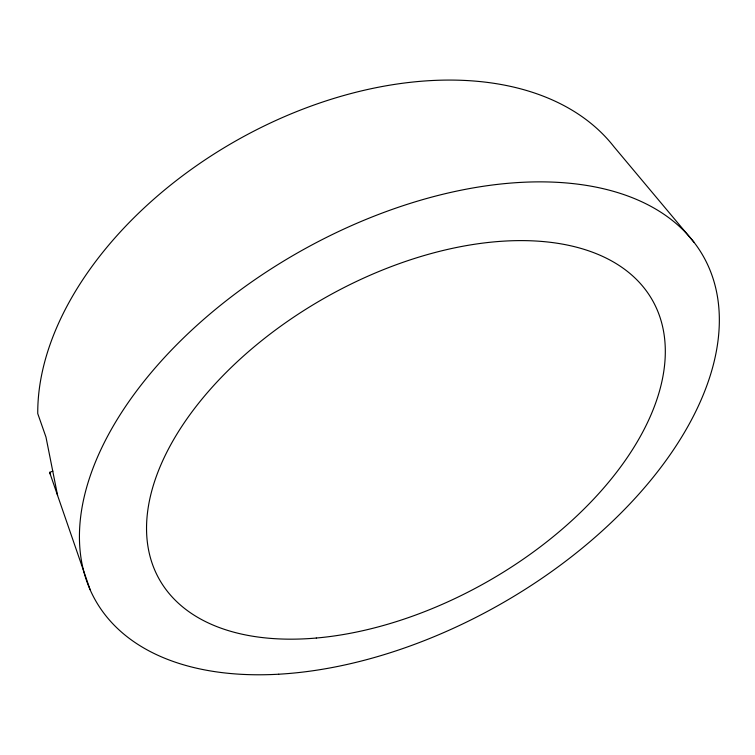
<?xml version="1.0" encoding="UTF-8"?>
<svg xmlns="http://www.w3.org/2000/svg" width="755" height="755" viewBox="0 0 755 755"><rect width="100%" height="100%" fill="white"/><g stroke="black" fill="none" stroke-linecap="round" stroke-linejoin="round"><path stroke-width="1.13" d="M90.128 589.721L49.604 472.347L52.888 471.139M693.958 242.223L614.06 146.876A326.934 211.702 -29.5 0 0 272.942 121.81A326.934 211.702 -29.5 0 0 37.75 413.598L45.97 437.06L57.606 495.535M50.557 474.508A326.934 211.702 -29.5 0 1 49.604 472.347M316.298 638.032A283.295 163.505 -29.5 0 0 661.54 322.394A283.295 163.505 -29.5 0 0 239.958 359.238A283.295 163.505 -29.5 0 0 316.298 638.032M278.699 674.215A349.244 202.84 -29.5 0 0 716.353 290.873A349.244 202.84 -29.5 0 0 203.114 319.884A349.244 202.84 -29.5 0 0 278.699 674.215"/></g></svg>
